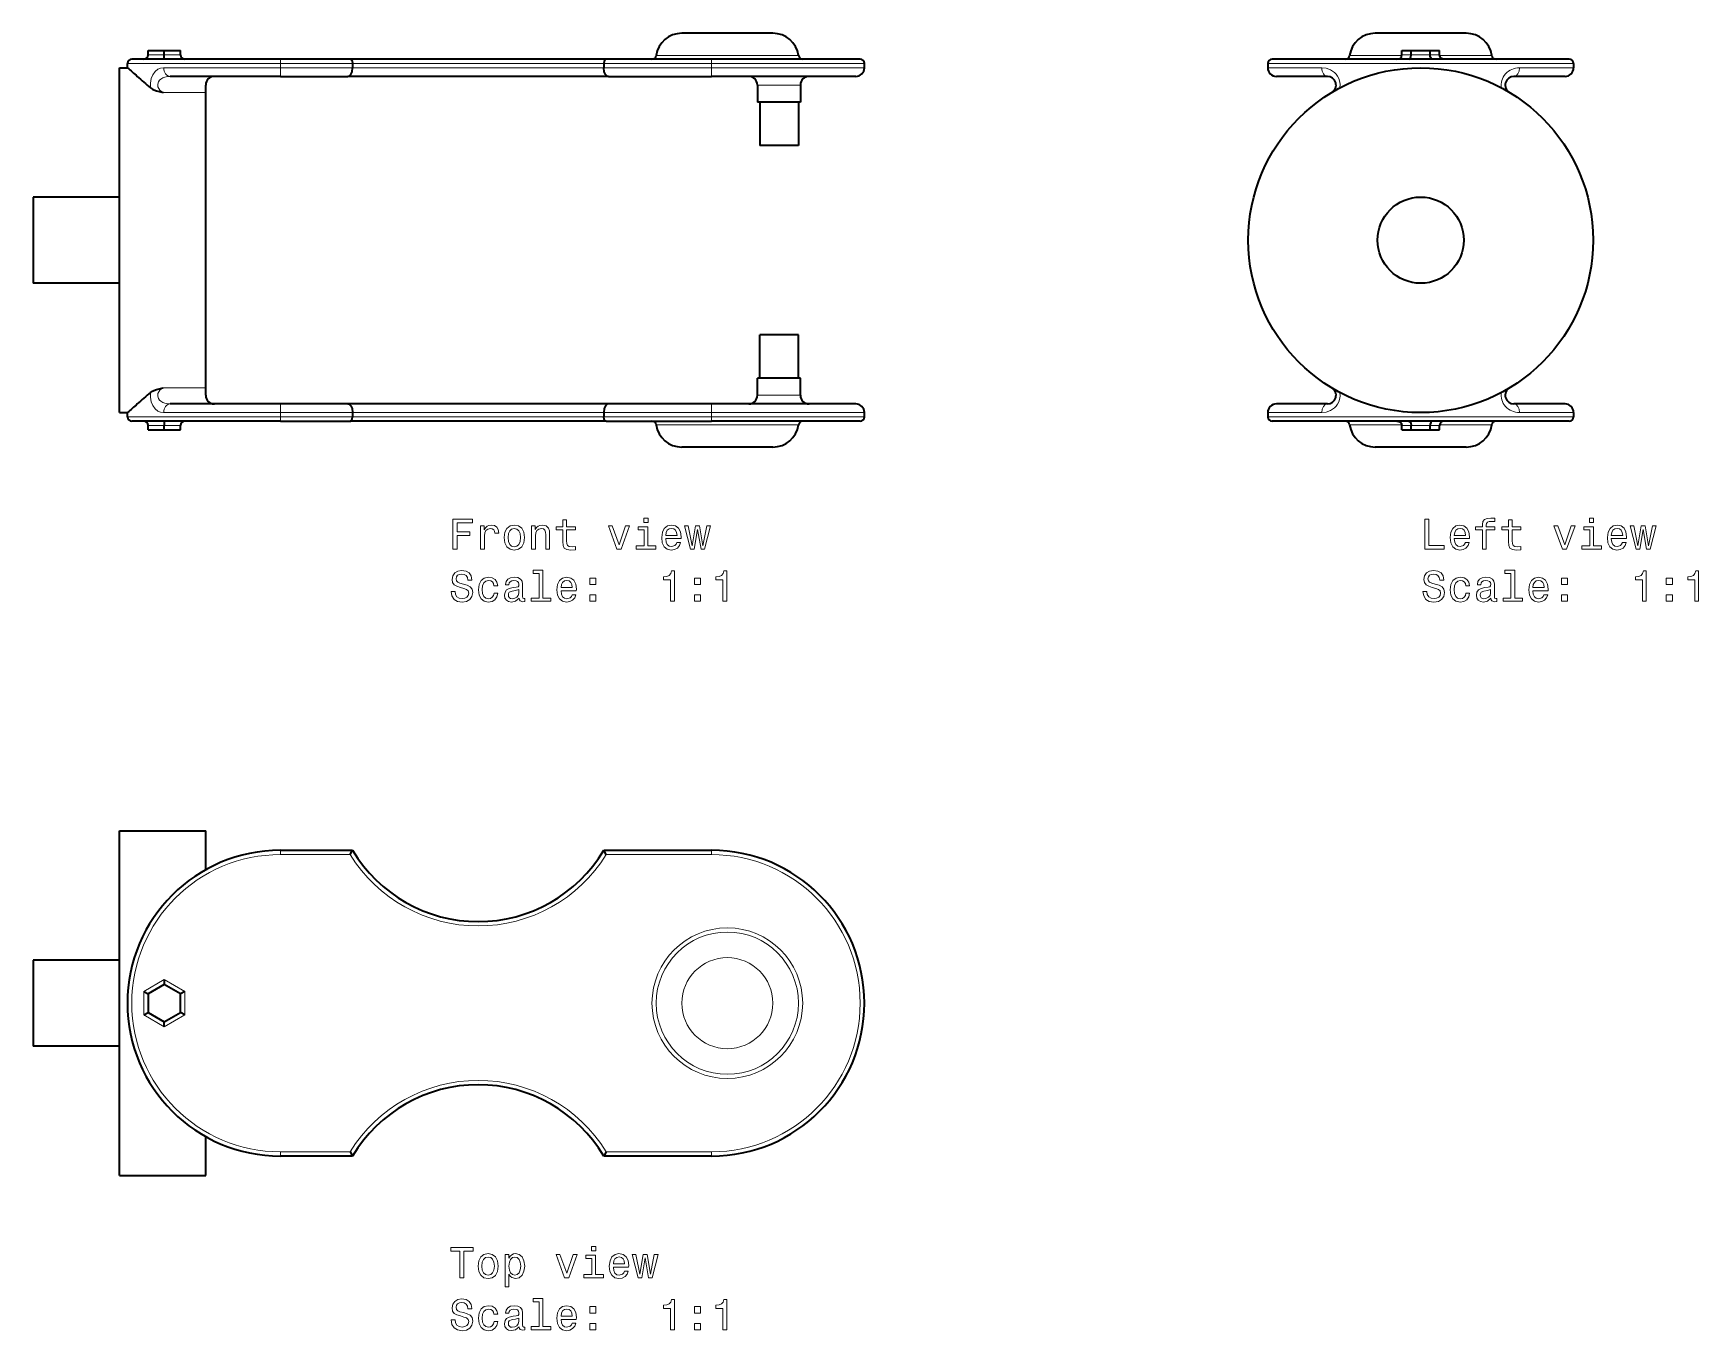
# Model space of a CAD drawing. Extents: x 546 to 739, y 294 to 444.
import ezdxf

# ---------------------------------------------------------------- set-up
doc = ezdxf.new("R2010")
doc.units = 0

msp = doc.modelspace()

# ---------------------------------------------------------------- linework, layer by layer
at = {"color": 7, "lineweight": 35, "ltscale": 0.26404}
for p, q in [((632.08, 444.5), (621.52, 444.5)), ((632.08, 396.5), (621.52, 396.5))]:
    msp.add_line(p, q, dxfattribs=at)
at = {"color": 7, "lineweight": 35, "ltscale": 0.132019}
for p, q in [((707.22, 444.5), (701.94, 444.5)), ((712.5, 444.5), (707.22, 444.5)), ((707.22, 396.5), (701.94, 396.5)), ((712.5, 396.5), (707.22, 396.5))]:
    msp.add_line(p, q, dxfattribs=at)
at = {"color": 7, "lineweight": 35, "ltscale": 0.046989}
for p, q in [((559.61, 442.5), (561.49, 442.5)), ((561.49, 442.5), (563.37, 442.5)), ((559.61, 398.5), (561.49, 398.5)), ((561.49, 398.5), (563.37, 398.5))]:
    msp.add_line(p, q, dxfattribs=at)
at = {"color": 7, "lineweight": 35, "ltscale": 0.0125}
for p, q in [((559.61, 442), (559.61, 442.5)), ((561.49, 442), (561.49, 442.5)), ((563.37, 442), (563.37, 442.5)), ((705.05, 442), (705.05, 442.5)), ((706.13, 442), (706.13, 442.5)), ((708.3, 442), (708.3, 442.5)), ((709.39, 442), (709.39, 442.5)), ((557.22, 440.5), (557.22, 441)), ((561.49, 441.5), (561.49, 442)), ((583.34, 441), (583.34, 440.5)), ((612.46, 441), (612.46, 440.5)), ((642.7, 440.5), (642.7, 441)), ((689.48, 441), (689.48, 440.5)), ((724.96, 441), (724.96, 440.5)), ((557.22, 400), (557.22, 400.5)), ((583.34, 400.5), (583.34, 400)), ((612.46, 400.5), (612.46, 400)), ((642.7, 400), (642.7, 400.5)), ((689.48, 400.5), (689.48, 400)), ((724.96, 400.5), (724.96, 400)), ((559.61, 398.5), (559.61, 399)), ((561.49, 399.5), (561.49, 399)), ((561.49, 398.5), (561.49, 399)), ((563.37, 398.5), (563.37, 399)), ((705.05, 398.5), (705.05, 399)), ((706.13, 398.5), (706.13, 399)), ((708.3, 398.5), (708.3, 399)), ((709.39, 398.5), (709.39, 399))]:
    msp.add_line(p, q, dxfattribs=at)
at = {"color": 7, "lineweight": 35, "ltscale": 0.02713}
for p, q in [((705.05, 442.5), (706.13, 442.5)), ((708.3, 442.5), (709.39, 442.5)), ((705.05, 398.5), (706.13, 398.5)), ((708.3, 398.5), (709.39, 398.5))]:
    msp.add_line(p, q, dxfattribs=at)
at = {"color": 7, "lineweight": 35, "ltscale": 0.054257}
for p, q in [((706.13, 442.5), (708.3, 442.5)), ((706.13, 398.5), (708.3, 398.5))]:
    msp.add_line(p, q, dxfattribs=at)
at = {"color": 7, "lineweight": 35}
for p, q in [((556.3, 400.5), (556.3, 440.5)), ((612.74, 441.5), (583.06, 441.5)), ((724.46, 441.5), (689.98, 441.5)), ((613.02, 439.5), (582.79, 439.5)), ((566.3, 403.36), (566.3, 437.64)), ((613.02, 401.5), (582.79, 401.5)), ((612.74, 399.5), (583.06, 399.5)), ((724.46, 399.5), (689.98, 399.5)), ((556.3, 331.98), (556.3, 351.98)), ((556.3, 311.98), (556.3, 331.98))]:
    msp.add_line(p, q, dxfattribs=at)
at = {"color": 7, "lineweight": 35, "ltscale": 0.023033}
for p, q in [((556.3, 440.5), (557.22, 440.5)), ((556.3, 400.5), (557.22, 400.5))]:
    msp.add_line(p, q, dxfattribs=at)
at = {"color": 7, "lineweight": 13, "ltscale": 0.443449}
for p, q in [((574.96, 441), (557.22, 441)), ((574.96, 400), (557.22, 400))]:
    msp.add_line(p, q, dxfattribs=at)
at = {"color": 7, "lineweight": 35, "ltscale": 0.430949}
for p, q in [((574.96, 441.5), (557.72, 441.5)), ((574.96, 399.5), (557.72, 399.5))]:
    msp.add_line(p, q, dxfattribs=at)
at = {"color": 7, "lineweight": 13, "ltscale": 0.046989}
for p, q in [((559.61, 442), (561.49, 442)), ((561.49, 442), (563.37, 442)), ((559.61, 399), (561.49, 399)), ((561.49, 399), (563.37, 399))]:
    msp.add_line(p, q, dxfattribs=at)
at = {"color": 7, "lineweight": 13, "ltscale": 0.338414}
for p, q in [((574.96, 440.5), (561.42, 440.5)), ((574.96, 400.5), (561.42, 400.5))]:
    msp.add_line(p, q, dxfattribs=at)
at = {"color": 7, "lineweight": 13, "ltscale": 0.0125}
for p, q in [((574.96, 441.5), (574.96, 441)), ((574.96, 441), (574.96, 440.5)), ((624.96, 441.5), (624.96, 441)), ((624.96, 441), (624.96, 440.5)), ((574.96, 400.5), (574.96, 400)), ((574.96, 400), (574.96, 399.5)), ((624.96, 400.5), (624.96, 400)), ((624.96, 400), (624.96, 399.5)), ((574.96, 349.22), (574.96, 349.72)), ((624.96, 349.22), (624.96, 349.72)), ((574.96, 314.74), (574.96, 314.24)), ((624.96, 314.74), (624.96, 314.24))]:
    msp.add_line(p, q, dxfattribs=at)
at = {"color": 7, "lineweight": 35, "ltscale": 0.20257}
for p, q in [((583.06, 441.5), (574.96, 441.5)), ((574.96, 399.5), (583.06, 399.5))]:
    msp.add_line(p, q, dxfattribs=at)
at = {"color": 7, "lineweight": 13, "ltscale": 0.209604}
for p, q in [((583.34, 441), (574.96, 441)), ((574.96, 440.5), (583.34, 440.5)), ((583.34, 400.5), (574.96, 400.5)), ((574.96, 400), (583.34, 400))]:
    msp.add_line(p, q, dxfattribs=at)
at = {"color": 7, "lineweight": 13, "ltscale": 0.025}
for p, q in [((574.96, 440.5), (574.96, 439.5)), ((624.96, 440.5), (624.96, 439.5)), ((574.96, 401.5), (574.96, 400.5)), ((624.96, 401.5), (624.96, 400.5))]:
    msp.add_line(p, q, dxfattribs=at)
at = {"color": 7, "lineweight": 13}
for p, q in [((612.46, 441), (583.34, 441)), ((612.46, 440.5), (583.34, 440.5)), ((724.96, 441), (689.48, 441)), ((612.46, 400.5), (583.34, 400.5)), ((612.46, 400), (583.34, 400)), ((724.96, 400), (689.48, 400))]:
    msp.add_line(p, q, dxfattribs=at)
at = {"color": 7, "lineweight": 13, "ltscale": 0.312547}
for p, q in [((624.96, 441), (612.46, 441)), ((612.46, 440.5), (624.96, 440.5)), ((624.96, 400.5), (612.46, 400.5)), ((612.46, 400), (624.96, 400))]:
    msp.add_line(p, q, dxfattribs=at)
at = {"color": 7, "lineweight": 35, "ltscale": 0.305513}
for p, q in [((624.96, 441.5), (612.74, 441.5)), ((612.74, 399.5), (624.96, 399.5))]:
    msp.add_line(p, q, dxfattribs=at)
at = {"color": 7, "lineweight": 13, "ltscale": 0.4125}
for p, q in [((635.05, 441.93), (618.55, 441.93)), ((635.05, 399.07), (618.55, 399.07))]:
    msp.add_line(p, q, dxfattribs=at)
at = {"color": 7, "lineweight": 35, "ltscale": 0.430948}
for p, q in [((642.2, 441.5), (624.96, 441.5)), ((642.2, 399.5), (624.96, 399.5))]:
    msp.add_line(p, q, dxfattribs=at)
at = {"color": 7, "lineweight": 13, "ltscale": 0.443448}
for p, q in [((642.7, 441), (624.96, 441)), ((642.7, 440.5), (624.96, 440.5)), ((642.7, 400.5), (624.96, 400.5)), ((642.7, 400), (624.96, 400))]:
    msp.add_line(p, q, dxfattribs=at)
at = {"color": 7, "lineweight": 13, "ltscale": 0.156877}
for p, q in [((695.76, 440.5), (689.48, 440.5)), ((724.96, 440.5), (718.68, 440.5)), ((695.76, 400.5), (689.48, 400.5)), ((724.96, 400.5), (718.68, 400.5))]:
    msp.add_line(p, q, dxfattribs=at)
at = {"color": 7, "lineweight": 13, "ltscale": 0.151843}
for p, q in [((705.04, 441.93), (698.97, 441.93)), ((715.47, 441.93), (709.39, 441.93)), ((705.04, 399.07), (698.97, 399.07)), ((715.47, 399.07), (709.39, 399.07))]:
    msp.add_line(p, q, dxfattribs=at)
at = {"color": 7, "lineweight": 13, "ltscale": 0.02713}
for p, q in [((705.05, 442), (706.13, 442)), ((708.3, 442), (709.39, 442)), ((705.05, 399), (706.13, 399)), ((708.3, 399), (709.39, 399))]:
    msp.add_line(p, q, dxfattribs=at)
at = {"color": 7, "lineweight": 13, "ltscale": 0.054257}
for p, q in [((706.13, 442), (708.3, 442)), ((706.13, 399), (708.3, 399))]:
    msp.add_line(p, q, dxfattribs=at)
at = {"color": 7, "lineweight": 35, "ltscale": 0.319334}
for p, q in [((574.96, 439.5), (562.19, 439.5)), ((574.96, 401.5), (562.19, 401.5))]:
    msp.add_line(p, q, dxfattribs=at)
at = {"color": 7, "lineweight": 35, "ltscale": 0.021429}
for p, q in [((566.3, 437.64), (566.3, 438.5)), ((566.3, 402.5), (566.3, 403.36))]:
    msp.add_line(p, q, dxfattribs=at)
at = {"color": 7, "lineweight": 35, "ltscale": 0.195668}
for p, q in [((574.96, 439.5), (582.79, 439.5)), ((582.79, 401.5), (574.96, 401.5))]:
    msp.add_line(p, q, dxfattribs=at)
at = {"color": 7, "lineweight": 35, "ltscale": 0.298611}
for p, q in [((613.02, 439.5), (624.96, 439.5)), ((624.96, 401.5), (613.02, 401.5))]:
    msp.add_line(p, q, dxfattribs=at)
at = {"color": 7, "lineweight": 35, "ltscale": 0.418448}
for p, q in [((641.7, 439.5), (624.96, 439.5)), ((641.7, 401.5), (624.96, 401.5))]:
    msp.add_line(p, q, dxfattribs=at)
at = {"color": 7, "lineweight": 13, "ltscale": 0.125}
for p, q in [((635.28, 438.5), (630.28, 438.5)), ((635.28, 402.5), (630.28, 402.5))]:
    msp.add_line(p, q, dxfattribs=at)
at = {"color": 7, "lineweight": 35, "ltscale": 0.05}
for p, q in [((630.28, 438.5), (630.28, 436.5)), ((635.28, 438.5), (635.28, 436.5)), ((630.28, 402.5), (630.28, 404.5)), ((635.28, 402.5), (635.28, 404.5))]:
    msp.add_line(p, q, dxfattribs=at)
at = {"color": 7, "lineweight": 35, "ltscale": 0.148033}
for p, q in [((696.4, 439.5), (690.48, 439.5)), ((723.96, 439.5), (718.03, 439.5)), ((696.4, 401.5), (690.48, 401.5)), ((723.96, 401.5), (718.03, 401.5))]:
    msp.add_line(p, q, dxfattribs=at)
at = {"color": 7, "lineweight": 13, "ltscale": 0.122987}
for p, q in [((566.3, 437.64), (561.38, 437.64)), ((566.3, 403.36), (561.38, 403.36))]:
    msp.add_line(p, q, dxfattribs=at)
at = {"color": 7, "lineweight": 35, "ltscale": 0.125}
for p, q in [((635.28, 436.5), (630.28, 436.5)), ((630.57, 436.5), (630.57, 431.5)), ((635.06, 436.5), (635.06, 431.5)), ((630.57, 404.5), (630.57, 409.5)), ((635.06, 404.5), (635.06, 409.5)), ((635.28, 404.5), (630.28, 404.5)), ((546.3, 336.98), (546.3, 331.98)), ((546.3, 331.98), (546.3, 326.98))]:
    msp.add_line(p, q, dxfattribs=at)
at = {"color": 7, "lineweight": 35, "ltscale": 0.112314}
for p, q in [((635.06, 431.5), (630.57, 431.5)), ((635.06, 409.5), (630.57, 409.5))]:
    msp.add_line(p, q, dxfattribs=at)
at = {"color": 7, "lineweight": 35, "ltscale": 0.25}
for p, q in [((556.3, 425.5), (546.3, 425.5)), ((546.3, 425.5), (546.3, 415.5)), ((556.3, 415.5), (546.3, 415.5)), ((556.3, 351.98), (566.3, 351.98)), ((556.3, 336.98), (546.3, 336.98)), ((556.3, 326.98), (546.3, 326.98)), ((556.3, 311.98), (566.3, 311.98))]:
    msp.add_line(p, q, dxfattribs=at)
at = {"color": 7, "lineweight": 35, "ltscale": 0.112983}
for p, q in [((566.3, 347.46), (566.3, 351.98)), ((566.3, 311.98), (566.3, 316.5))]:
    msp.add_line(p, q, dxfattribs=at)
at = {"color": 7, "lineweight": 35, "ltscale": 0.209604}
for p, q in [((574.96, 349.72), (583.34, 349.72)), ((583.34, 314.24), (574.96, 314.24))]:
    msp.add_line(p, q, dxfattribs=at)
at = {"color": 7, "lineweight": 35, "ltscale": 0.014343}
for p, q in [((583.06, 349.22), (583.34, 349.72)), ((612.74, 349.22), (612.46, 349.72)), ((583.06, 314.74), (583.34, 314.24)), ((612.74, 314.74), (612.46, 314.24))]:
    msp.add_line(p, q, dxfattribs=at)
at = {"color": 7, "lineweight": 35, "ltscale": 0.312547}
for p, q in [((612.46, 349.72), (624.96, 349.72)), ((624.96, 314.24), (612.46, 314.24))]:
    msp.add_line(p, q, dxfattribs=at)
at = {"color": 7, "lineweight": 13, "ltscale": 0.20257}
for p, q in [((574.96, 349.22), (583.06, 349.22)), ((583.06, 314.74), (574.96, 314.74))]:
    msp.add_line(p, q, dxfattribs=at)
at = {"color": 7, "lineweight": 13, "ltscale": 0.305513}
for p, q in [((612.74, 349.22), (624.96, 349.22)), ((624.96, 314.74), (612.74, 314.74))]:
    msp.add_line(p, q, dxfattribs=at)
at = {"color": 7, "lineweight": 35, "ltscale": 0.000265258}
msp.add_line((559.9, 341.34), (559.9, 341.35), dxfattribs=at)
at = {"color": 7, "lineweight": 13, "ltscale": 0.068692}
for p, q in [((561.49, 334.73), (559.11, 333.35)), ((563.87, 333.35), (561.49, 334.73)), ((559.11, 333.35), (559.11, 330.61)), ((563.87, 330.61), (563.87, 333.35)), ((559.11, 330.61), (561.49, 329.23)), ((561.49, 329.23), (563.87, 330.61))]:
    msp.add_line(p, q, dxfattribs=at)
at = {"color": 7, "lineweight": 35, "ltscale": 0.014434}
for p, q in [((561.49, 334.73), (561.49, 334.15)), ((559.11, 333.35), (559.61, 333.07)), ((563.87, 333.35), (563.37, 333.07)), ((559.11, 330.61), (559.61, 330.9)), ((563.87, 330.61), (563.37, 330.9)), ((561.49, 329.23), (561.49, 329.81))]:
    msp.add_line(p, q, dxfattribs=at)
at = {"color": 7, "lineweight": 35, "ltscale": 0.054258}
for p, q in [((561.49, 334.15), (559.61, 333.07)), ((563.37, 333.07), (561.49, 334.15)), ((559.61, 330.9), (561.49, 329.81)), ((561.49, 329.81), (563.37, 330.9))]:
    msp.add_line(p, q, dxfattribs=at)
at = {"color": 7, "lineweight": 35, "ltscale": 0.054259}
for p, q in [((559.61, 333.07), (559.61, 330.9)), ((563.37, 330.9), (563.37, 333.07))]:
    msp.add_line(p, q, dxfattribs=at)
at = {"color": 7, "lineweight": 35, "ltscale": 0.000291947}
msp.add_line((559.88, 322.64), (559.89, 322.63), dxfattribs=at)
at = {"color": 7, "lineweight": 35, "ltscale": 2.53957e-05}
for p, q in [((559.89, 322.63), (559.89, 322.62)), ((559.89, 322.62), (559.89, 322.63)), ((559.89, 322.62), (559.89, 322.63)), ((559.89, 322.62), (559.89, 322.63))]:
    msp.add_line(p, q, dxfattribs=at)
at = {"color": 7, "lineweight": 13}
for points in [[(559.9, 438.17), (559.89, 438.71), (559.98, 439.24), (560.16, 439.7), (560.42, 440.08), (560.74, 440.33), (561.07, 440.46), (561.42, 440.5)], [(695.76, 440.5), (696.25, 440.44), (696.75, 440.27), (697.21, 439.96), (697.41, 439.75), (697.59, 439.51), (697.71, 439.27), (697.81, 439), (697.87, 438.59), (697.85, 438.17)], [(561.38, 437.64), (561.17, 437.76), (560.98, 437.91), (560.85, 438.08), (560.76, 438.28), (560.74, 438.59), (560.83, 438.88), (560.94, 439.05), (561.09, 439.19), (561.31, 439.32), (561.55, 439.42), (561.86, 439.48), (562.19, 439.5)], [(559.9, 402.83), (559.89, 402.29), (559.98, 401.76), (560.16, 401.3), (560.42, 400.92), (560.74, 400.67), (561.07, 400.54), (561.42, 400.5)], [(561.38, 403.36), (561.17, 403.24), (560.98, 403.09), (560.85, 402.92), (560.76, 402.72), (560.74, 402.41), (560.83, 402.12), (560.94, 401.95), (561.09, 401.81), (561.31, 401.68), (561.55, 401.58), (561.86, 401.52), (562.19, 401.5)], [(695.76, 400.5), (696.25, 400.56), (696.75, 400.73), (697.21, 401.04), (697.41, 401.25), (697.59, 401.49), (697.71, 401.73), (697.81, 402), (697.87, 402.41), (697.85, 402.83)]]:
    msp.add_lwpolyline(points, dxfattribs=at)
at = {"color": 7, "lineweight": 35}
for points in [[(582.79, 439.5), (582.95, 439.54), (583.14, 439.72), (583.27, 440.02), (583.34, 440.5)], [(583.06, 441.5), (583.12, 441.49), (583.22, 441.41), (583.3, 441.27), (583.34, 441)], [(612.74, 441.5), (612.69, 441.49), (612.58, 441.41), (612.5, 441.27), (612.46, 441)], [(613.02, 439.5), (612.86, 439.54), (612.67, 439.72), (612.53, 440.02), (612.46, 440.5)], [(704.47, 441.5), (704.68, 441.53), (704.86, 441.63), (704.98, 441.76), (705.05, 442)], [(705.84, 441.5), (705.93, 441.52), (706.01, 441.59), (706.09, 441.73), (706.13, 442)], [(708.59, 441.5), (708.53, 441.51), (708.47, 441.55), (708.38, 441.66), (708.32, 441.83), (708.3, 442)], [(709.97, 441.5), (709.76, 441.53), (709.57, 441.63), (709.46, 441.76), (709.39, 442)], [(559.9, 438.17), (560.11, 438.03), (560.27, 437.95), (560.6, 437.83), (561.38, 437.64)], [(559.9, 402.83), (560.11, 402.97), (560.27, 403.05), (560.6, 403.17), (561.38, 403.36)], [(582.79, 401.5), (582.95, 401.46), (583.14, 401.28), (583.27, 400.98), (583.34, 400.5)], [(583.06, 399.5), (583.12, 399.51), (583.22, 399.59), (583.3, 399.73), (583.34, 400)], [(613.02, 401.5), (612.86, 401.46), (612.67, 401.28), (612.53, 400.98), (612.46, 400.5)], [(612.74, 399.5), (612.69, 399.51), (612.58, 399.59), (612.5, 399.73), (612.46, 400)], [(704.47, 399.5), (704.68, 399.47), (704.86, 399.37), (704.98, 399.24), (705.05, 399)], [(705.84, 399.5), (705.93, 399.48), (706.01, 399.41), (706.09, 399.27), (706.13, 399)], [(708.59, 399.5), (708.53, 399.49), (708.47, 399.45), (708.38, 399.34), (708.32, 399.17), (708.3, 399)], [(709.97, 399.5), (709.76, 399.47), (709.57, 399.37), (709.46, 399.24), (709.39, 399)]]:
    msp.add_lwpolyline(points, dxfattribs=at)
at = {"color": 7, "lineweight": 13}
for points in [[(617.6, 388.26), (617.13, 388.26), (617.13, 387.76), (617.6, 387.76)], [(714.38, 386.88), (714.38, 384.64), (714.82, 384.64), (714.82, 386.88), (715.83, 386.88), (715.83, 387.26), (714.82, 387.26), (714.82, 387.43), (714.86, 387.63), (714.97, 387.77), (715.17, 387.85), (715.45, 387.88), (715.83, 387.86), (715.83, 388.24), (715.35, 388.26), (714.92, 388.22), (714.62, 388.08), (714.43, 387.85), (714.38, 387.51), (714.38, 387.26), (713.57, 387.26), (713.57, 386.88)], [(727.28, 388.26), (726.81, 388.26), (726.81, 387.76), (727.28, 387.76)], [(594.98, 384.64), (595.45, 384.64), (595.45, 386.25), (596.93, 386.25), (596.93, 386.67), (595.45, 386.67), (595.45, 387.72), (597.26, 387.72), (597.26, 388.14), (594.98, 388.14)], [(598.18, 384.64), (598.62, 384.64), (598.62, 386.19), (598.67, 386.56), (598.8, 386.83), (599.02, 386.99), (599.32, 387.05), (599.54, 387.01), (599.71, 386.91), (599.81, 386.74), (599.85, 386.51), (600.29, 386.51), (600.23, 386.92), (600.07, 387.21), (599.79, 387.39), (599.41, 387.45), (599.15, 387.41), (598.93, 387.31), (598.74, 387.13), (598.58, 386.9), (598.58, 387.35), (598.18, 387.35)], [(600.91, 385.99), (601, 385.38), (601.23, 384.93), (601.6, 384.64), (602.09, 384.55), (602.58, 384.64), (602.95, 384.92), (603.18, 385.37), (603.27, 385.99), (603.18, 386.61), (602.95, 387.07), (602.58, 387.35), (602.09, 387.45), (601.6, 387.35), (601.23, 387.06), (601, 386.61)], [(601.37, 386), (601.41, 386.45), (601.56, 386.78), (601.78, 386.98), (602.09, 387.05), (602.39, 386.98), (602.62, 386.79), (602.76, 386.45), (602.81, 386), (602.76, 385.54), (602.62, 385.21), (602.39, 385.01), (602.09, 384.94), (601.78, 385.01), (601.56, 385.21), (601.41, 385.54)], [(604.08, 384.64), (604.53, 384.64), (604.53, 386.21), (604.57, 386.56), (604.72, 386.83), (604.94, 386.99), (605.25, 387.05), (605.49, 387), (605.64, 386.86), (605.72, 386.64), (605.74, 386.33), (605.74, 384.64), (606.19, 384.64), (606.19, 386.42), (606.16, 386.78), (606.07, 387.08), (605.78, 387.35), (605.31, 387.45), (605.06, 387.41), (604.84, 387.32), (604.65, 387.15), (604.51, 386.94), (604.51, 387.35), (604.08, 387.35)], [(607.71, 386.88), (607.71, 385.53), (607.74, 385.09), (607.88, 384.78), (608.17, 384.61), (608.65, 384.55), (609.17, 384.57), (609.17, 384.96), (608.79, 384.93), (608.44, 384.97), (608.25, 385.09), (608.17, 385.3), (608.16, 385.6), (608.16, 386.88), (609.17, 386.88), (609.17, 387.26), (608.16, 387.26), (608.16, 388.05), (607.71, 388.05), (607.71, 387.26), (606.95, 387.26), (606.95, 386.88)], [(614, 384.64), (614.47, 384.64), (615.46, 387.35), (615, 387.35), (614.24, 385.17), (613.46, 387.35), (613, 387.35)], [(617.58, 385.02), (617.58, 387.26), (616.44, 387.26), (616.44, 386.88), (617.14, 386.88), (617.14, 385.02), (616.23, 385.02), (616.23, 384.64), (618.5, 384.64), (618.5, 385.02)], [(619.65, 385.87), (621.43, 385.87), (621.43, 386.08), (621.35, 386.66), (621.13, 387.09), (620.78, 387.35), (620.31, 387.45), (619.85, 387.35), (619.49, 387.06), (619.27, 386.61), (619.19, 386), (619.26, 385.38), (619.49, 384.93), (619.84, 384.64), (620.29, 384.55), (620.68, 384.61), (621.01, 384.78), (621.24, 385.06), (621.38, 385.42), (620.94, 385.42), (620.85, 385.22), (620.72, 385.07), (620.35, 384.95), (620.06, 385), (619.84, 385.18), (619.7, 385.47), (619.65, 385.85)], [(619.65, 386.24), (619.71, 386.59), (619.84, 386.85), (620.05, 387), (620.32, 387.06), (620.59, 387), (620.8, 386.85), (620.92, 386.59), (620.97, 386.24)], [(622.94, 384.64), (623.34, 386.94), (623.75, 384.64), (624.17, 384.64), (624.84, 387.35), (624.41, 387.35), (623.96, 385.05), (623.56, 387.35), (623.12, 387.35), (622.72, 385.05), (622.27, 387.35), (621.85, 387.35), (622.52, 384.64)], [(707.71, 384.64), (709.96, 384.64), (709.96, 385.07), (708.18, 385.07), (708.18, 388.14), (707.71, 388.14)], [(711.12, 385.87), (712.89, 385.87), (712.9, 386.08), (712.82, 386.66), (712.59, 387.09), (712.24, 387.35), (711.77, 387.45), (711.31, 387.35), (710.96, 387.06), (710.73, 386.61), (710.65, 386), (710.73, 385.38), (710.96, 384.93), (711.3, 384.64), (711.76, 384.55), (712.15, 384.61), (712.47, 384.78), (712.71, 385.06), (712.85, 385.42), (712.41, 385.42), (712.32, 385.22), (712.19, 385.07), (711.81, 384.95), (711.53, 385), (711.31, 385.18), (711.17, 385.47), (711.12, 385.85)], [(711.12, 386.24), (711.17, 386.59), (711.31, 386.85), (711.51, 387), (711.79, 387.06), (712.05, 387), (712.26, 386.85), (712.39, 386.59), (712.43, 386.24)], [(717.4, 386.88), (717.4, 385.53), (717.43, 385.09), (717.57, 384.78), (717.85, 384.61), (718.33, 384.55), (718.85, 384.57), (718.85, 384.96), (718.47, 384.93), (718.12, 384.97), (717.93, 385.09), (717.85, 385.3), (717.84, 385.6), (717.84, 386.88), (718.85, 386.88), (718.85, 387.26), (717.84, 387.26), (717.84, 388.05), (717.4, 388.05), (717.4, 387.26), (716.63, 387.26), (716.63, 386.88)], [(723.68, 384.64), (724.15, 384.64), (725.14, 387.35), (724.68, 387.35), (723.92, 385.17), (723.14, 387.35), (722.68, 387.35)], [(727.26, 385.02), (727.26, 387.26), (726.13, 387.26), (726.13, 386.88), (726.82, 386.88), (726.82, 385.02), (725.91, 385.02), (725.91, 384.64), (728.18, 384.64), (728.18, 385.02)], [(729.33, 385.87), (731.11, 385.87), (731.11, 386.08), (731.03, 386.66), (730.81, 387.09), (730.46, 387.35), (729.99, 387.45), (729.53, 387.35), (729.18, 387.06), (728.95, 386.61), (728.87, 386), (728.94, 385.38), (729.17, 384.93), (729.52, 384.64), (729.97, 384.55), (730.37, 384.61), (730.69, 384.78), (730.93, 385.06), (731.06, 385.42), (730.62, 385.42), (730.53, 385.22), (730.4, 385.07), (730.03, 384.95), (729.74, 385), (729.52, 385.18), (729.38, 385.47), (729.33, 385.85)], [(729.33, 386.24), (729.39, 386.59), (729.52, 386.85), (729.73, 387), (730, 387.06), (730.27, 387), (730.48, 386.85), (730.6, 386.59), (730.65, 386.24)], [(732.62, 384.64), (733.02, 386.94), (733.43, 384.64), (733.85, 384.64), (734.52, 387.35), (734.09, 387.35), (733.64, 385.05), (733.24, 387.35), (732.8, 387.35), (732.4, 385.05), (731.96, 387.35), (731.53, 387.35), (732.2, 384.64)], [(595.22, 379.75), (594.76, 379.75), (594.86, 379.22), (595.12, 378.82), (595.5, 378.59), (596.03, 378.5), (596.55, 378.58), (596.94, 378.8), (597.18, 379.15), (597.27, 379.61), (597.2, 380.02), (596.99, 380.29), (596.64, 380.47), (596.18, 380.6), (595.79, 380.69), (595.53, 380.81), (595.39, 380.97), (595.34, 381.22), (595.39, 381.45), (595.52, 381.62), (595.72, 381.73), (596, 381.77), (596.28, 381.72), (596.5, 381.59), (596.65, 381.36), (596.72, 381.05), (597.18, 381.05), (597.18, 381.06), (597.1, 381.54), (596.86, 381.89), (596.49, 382.11), (595.98, 382.19), (595.53, 382.11), (595.18, 381.9), (594.95, 381.57), (594.87, 381.15), (594.93, 380.77), (595.13, 380.51), (595.43, 380.34), (595.84, 380.21), (596.25, 380.09), (596.56, 379.98), (596.74, 379.82), (596.81, 379.56), (596.75, 379.29), (596.59, 379.09), (596.36, 378.96), (596.05, 378.92), (595.71, 378.98), (595.44, 379.14), (595.28, 379.4)], [(599.73, 380.41), (600.17, 380.41), (600.08, 380.81), (599.87, 381.13), (599.53, 381.32), (599.09, 381.4), (598.61, 381.3), (598.24, 381.02), (598.01, 380.56), (597.92, 379.94), (598, 379.33), (598.23, 378.88), (598.59, 378.6), (599.07, 378.5), (599.51, 378.58), (599.85, 378.79), (600.08, 379.12), (600.18, 379.56), (599.76, 379.56), (599.68, 379.28), (599.54, 379.07), (599.34, 378.94), (599.09, 378.9), (598.78, 378.96), (598.56, 379.17), (598.42, 379.49), (598.38, 379.96), (598.42, 380.41), (598.56, 380.74), (598.79, 380.94), (599.09, 381.01), (599.35, 380.97), (599.55, 380.85), (599.68, 380.66)], [(602.65, 378.95), (602.65, 378.93), (602.68, 378.76), (602.76, 378.64), (603.07, 378.55), (603.32, 378.59), (603.32, 378.93), (603.21, 378.91), (603.07, 378.98), (603.05, 379.18), (603.05, 380.58), (602.99, 380.94), (602.81, 381.19), (602.5, 381.35), (602.07, 381.4), (601.65, 381.34), (601.33, 381.17), (601.14, 380.9), (601.07, 380.55), (601.07, 380.52), (601.47, 380.52), (601.51, 380.73), (601.62, 380.88), (601.8, 380.97), (602.05, 381.01), (602.3, 380.98), (602.48, 380.91), (602.58, 380.78), (602.62, 380.59), (602.6, 380.38), (602.52, 380.28), (602.32, 380.23), (601.94, 380.19), (601.51, 380.09), (601.2, 379.93), (601.02, 379.68), (600.96, 379.31), (601.01, 378.97), (601.17, 378.73), (601.42, 378.57), (601.77, 378.52), (602.24, 378.62)], [(604.96, 381.84), (604.96, 378.97), (604.05, 378.97), (604.05, 378.6), (606.32, 378.6), (606.32, 378.97), (605.41, 378.97), (605.41, 382.22), (604.27, 382.22), (604.27, 381.84)], [(607.51, 379.82), (609.28, 379.82), (609.29, 380.03), (609.21, 380.61), (608.98, 381.04), (608.63, 381.3), (608.16, 381.4), (607.7, 381.3), (607.35, 381.02), (607.12, 380.56), (607.04, 379.95), (607.12, 379.33), (607.35, 378.88), (607.69, 378.6), (608.15, 378.5), (608.54, 378.57), (608.86, 378.74), (609.1, 379.01), (609.24, 379.37), (608.8, 379.37), (608.71, 379.17), (608.58, 379.02), (608.2, 378.9), (607.91, 378.95), (607.7, 379.13), (607.56, 379.42), (607.51, 379.81)], [(607.51, 380.2), (607.56, 380.54), (607.7, 380.8), (607.9, 380.96), (608.18, 381.01), (608.44, 380.96), (608.65, 380.8), (608.78, 380.54), (608.82, 380.2)], [(610.85, 380.55), (611.55, 380.55), (611.55, 381.3), (610.85, 381.3)], [(620.22, 378.6), (620.67, 378.6), (620.67, 382.12), (620.33, 382.12), (620.24, 381.81), (620.06, 381.61), (619.78, 381.49), (619.4, 381.45), (619.4, 381.09), (620.22, 381.09)], [(622.99, 380.55), (623.69, 380.55), (623.69, 381.3), (622.99, 381.3)], [(626.29, 378.6), (626.75, 378.6), (626.75, 382.12), (626.4, 382.12), (626.31, 381.81), (626.13, 381.61), (625.85, 381.49), (625.47, 381.45), (625.47, 381.09), (626.29, 381.09)], [(707.94, 379.75), (707.48, 379.75), (707.58, 379.22), (707.83, 378.82), (708.22, 378.59), (708.75, 378.5), (709.27, 378.58), (709.65, 378.8), (709.9, 379.15), (709.99, 379.61), (709.92, 380.02), (709.7, 380.29), (709.36, 380.47), (708.9, 380.6), (708.51, 380.69), (708.25, 380.81), (708.11, 380.97), (708.06, 381.22), (708.11, 381.45), (708.24, 381.62), (708.44, 381.73), (708.72, 381.77), (709, 381.72), (709.22, 381.59), (709.37, 381.36), (709.44, 381.05), (709.9, 381.05), (709.9, 381.06), (709.82, 381.54), (709.58, 381.89), (709.21, 382.11), (708.7, 382.19), (708.25, 382.11), (707.89, 381.9), (707.67, 381.57), (707.59, 381.15), (707.65, 380.77), (707.84, 380.51), (708.15, 380.34), (708.56, 380.21), (708.97, 380.09), (709.28, 379.98), (709.46, 379.82), (709.53, 379.56), (709.47, 379.29), (709.31, 379.09), (709.07, 378.96), (708.77, 378.92), (708.42, 378.98), (708.16, 379.14), (707.99, 379.4)], [(712.45, 380.41), (712.89, 380.41), (712.8, 380.81), (712.58, 381.13), (712.25, 381.32), (711.81, 381.4), (711.32, 381.3), (710.96, 381.02), (710.72, 380.56), (710.64, 379.94), (710.72, 379.33), (710.95, 378.88), (711.3, 378.6), (711.79, 378.5), (712.23, 378.58), (712.56, 378.79), (712.8, 379.12), (712.9, 379.56), (712.47, 379.56), (712.4, 379.28), (712.26, 379.07), (712.05, 378.94), (711.81, 378.9), (711.5, 378.96), (711.28, 379.17), (711.14, 379.49), (711.1, 379.96), (711.14, 380.41), (711.28, 380.74), (711.51, 380.94), (711.81, 381.01), (712.07, 380.97), (712.27, 380.85), (712.4, 380.66)], [(715.37, 378.95), (715.37, 378.93), (715.4, 378.76), (715.47, 378.64), (715.79, 378.55), (716.04, 378.59), (716.04, 378.93), (715.93, 378.91), (715.79, 378.98), (715.77, 379.18), (715.77, 380.58), (715.71, 380.94), (715.53, 381.19), (715.22, 381.35), (714.79, 381.4), (714.36, 381.34), (714.05, 381.17), (713.85, 380.9), (713.79, 380.55), (713.79, 380.52), (714.19, 380.52), (714.22, 380.73), (714.33, 380.88), (714.52, 380.97), (714.77, 381.01), (715.02, 380.98), (715.2, 380.91), (715.3, 380.78), (715.34, 380.59), (715.32, 380.38), (715.24, 380.28), (715.04, 380.23), (714.66, 380.19), (714.22, 380.09), (713.92, 379.93), (713.73, 379.68), (713.68, 379.31), (713.73, 378.97), (713.89, 378.73), (714.14, 378.57), (714.49, 378.52), (714.95, 378.62)], [(717.68, 381.84), (717.68, 378.97), (716.77, 378.97), (716.77, 378.6), (719.03, 378.6), (719.03, 378.97), (718.13, 378.97), (718.13, 382.22), (716.99, 382.22), (716.99, 381.84)], [(720.22, 379.82), (722, 379.82), (722, 380.03), (721.92, 380.61), (721.7, 381.04), (721.35, 381.3), (720.88, 381.4), (720.42, 381.3), (720.07, 381.02), (719.84, 380.56), (719.76, 379.95), (719.84, 379.33), (720.06, 378.88), (720.41, 378.6), (720.87, 378.5), (721.26, 378.57), (721.58, 378.74), (721.82, 379.01), (721.95, 379.37), (721.52, 379.37), (721.42, 379.17), (721.29, 379.02), (720.92, 378.9), (720.63, 378.95), (720.42, 379.13), (720.28, 379.42), (720.22, 379.81)], [(720.22, 380.2), (720.28, 380.54), (720.42, 380.8), (720.62, 380.96), (720.9, 381.01), (721.16, 380.96), (721.37, 380.8), (721.5, 380.54), (721.54, 380.2)], [(723.57, 380.55), (724.26, 380.55), (724.26, 381.3), (723.57, 381.3)], [(732.93, 378.6), (733.39, 378.6), (733.39, 382.12), (733.05, 382.12), (732.96, 381.81), (732.78, 381.61), (732.5, 381.49), (732.12, 381.45), (732.12, 381.09), (732.93, 381.09)], [(735.71, 380.55), (736.41, 380.55), (736.41, 381.3), (735.71, 381.3)], [(739.01, 378.6), (739.46, 378.6), (739.46, 382.12), (739.12, 382.12), (739.03, 381.81), (738.85, 381.61), (738.57, 381.49), (738.19, 381.45), (738.19, 381.09), (739.01, 381.09)], [(602.6, 379.54), (602.54, 379.28), (602.38, 379.08), (602.14, 378.95), (601.84, 378.9), (601.65, 378.93), (601.52, 379.01), (601.43, 379.15), (601.4, 379.35), (601.42, 379.52), (601.51, 379.65), (601.83, 379.79), (602.24, 379.85), (602.6, 379.97)], [(610.85, 378.6), (611.55, 378.6), (611.55, 379.35), (610.85, 379.35)], [(622.99, 378.6), (623.69, 378.6), (623.69, 379.35), (622.99, 379.35)], [(715.32, 379.54), (715.26, 379.28), (715.1, 379.08), (714.86, 378.95), (714.56, 378.9), (714.37, 378.93), (714.23, 379.01), (714.15, 379.15), (714.12, 379.35), (714.14, 379.52), (714.22, 379.65), (714.55, 379.79), (714.95, 379.85), (715.32, 379.97)], [(723.57, 378.6), (724.26, 378.6), (724.26, 379.35), (723.57, 379.35)], [(735.71, 378.6), (736.41, 378.6), (736.41, 379.35), (735.71, 379.35)], [(595.79, 300.12), (596.25, 300.12), (596.25, 303.2), (597.31, 303.2), (597.31, 303.62), (594.72, 303.62), (594.72, 303.2), (595.79, 303.2)], [(611.53, 303.74), (611.06, 303.74), (611.06, 303.24), (611.53, 303.24)], [(597.88, 301.48), (597.96, 300.86), (598.19, 300.41), (598.56, 300.12), (599.05, 300.03), (599.54, 300.12), (599.91, 300.4), (600.14, 300.86), (600.23, 301.48), (600.14, 302.09), (599.91, 302.55), (599.54, 302.83), (599.05, 302.93), (598.56, 302.83), (598.19, 302.54), (597.96, 302.09)], [(598.33, 301.48), (598.38, 301.93), (598.52, 302.26), (598.75, 302.46), (599.05, 302.53), (599.36, 302.46), (599.58, 302.27), (599.72, 301.93), (599.78, 301.48), (599.72, 301.02), (599.58, 300.69), (599.36, 300.49), (599.05, 300.42), (598.75, 300.49), (598.52, 300.69), (598.38, 301.02)], [(601.46, 302.41), (601.46, 302.83), (601.02, 302.83), (601.02, 299.07), (601.46, 299.07), (601.46, 300.54), (601.62, 300.3), (601.8, 300.14), (602.24, 300.03), (602.66, 300.12), (603, 300.41), (603.21, 300.87), (603.3, 301.48), (603.21, 302.09), (603, 302.54), (602.66, 302.83), (602.24, 302.93), (602, 302.9), (601.79, 302.8), (601.62, 302.64)], [(602.17, 300.43), (601.87, 300.49), (601.65, 300.69), (601.52, 301.02), (601.47, 301.48), (601.52, 301.93), (601.65, 302.26), (601.87, 302.46), (602.17, 302.53), (602.44, 302.46), (602.65, 302.26), (602.79, 301.93), (602.84, 301.48), (602.79, 301.03), (602.65, 300.69), (602.44, 300.49)], [(607.93, 300.12), (608.4, 300.12), (609.39, 302.83), (608.93, 302.83), (608.17, 300.65), (607.39, 302.83), (606.93, 302.83)], [(611.51, 300.5), (611.51, 302.74), (610.37, 302.74), (610.37, 302.36), (611.07, 302.36), (611.07, 300.5), (610.16, 300.5), (610.16, 300.12), (612.43, 300.12), (612.43, 300.5)], [(613.58, 301.35), (615.35, 301.35), (615.36, 301.56), (615.28, 302.14), (615.06, 302.57), (614.7, 302.83), (614.23, 302.93), (613.78, 302.83), (613.42, 302.54), (613.2, 302.09), (613.11, 301.48), (613.19, 300.86), (613.42, 300.41), (613.77, 300.12), (614.22, 300.03), (614.61, 300.09), (614.94, 300.27), (615.17, 300.54), (615.31, 300.9), (614.87, 300.9), (614.78, 300.7), (614.65, 300.55), (614.27, 300.43), (613.99, 300.48), (613.77, 300.66), (613.63, 300.95), (613.58, 301.33)], [(613.58, 301.72), (613.63, 302.07), (613.77, 302.33), (613.98, 302.48), (614.25, 302.54), (614.52, 302.48), (614.72, 302.33), (614.85, 302.07), (614.89, 301.72)], [(616.87, 300.12), (617.27, 302.42), (617.67, 300.12), (618.1, 300.12), (618.76, 302.83), (618.33, 302.83), (617.89, 300.53), (617.49, 302.83), (617.05, 302.83), (616.65, 300.53), (616.2, 302.83), (615.78, 302.83), (616.44, 300.12)], [(595.22, 295.23), (594.76, 295.23), (594.86, 294.7), (595.12, 294.3), (595.5, 294.07), (596.03, 293.98), (596.55, 294.06), (596.94, 294.28), (597.18, 294.63), (597.27, 295.09), (597.2, 295.5), (596.99, 295.77), (596.64, 295.95), (596.18, 296.08), (595.79, 296.18), (595.53, 296.29), (595.39, 296.45), (595.34, 296.7), (595.39, 296.93), (595.52, 297.1), (595.72, 297.21), (596, 297.25), (596.28, 297.2), (596.5, 297.07), (596.65, 296.84), (596.72, 296.53), (597.18, 296.53), (597.18, 296.54), (597.1, 297.02), (596.86, 297.37), (596.49, 297.59), (595.98, 297.67), (595.53, 297.59), (595.18, 297.38), (594.95, 297.05), (594.87, 296.63), (594.93, 296.25), (595.13, 295.99), (595.43, 295.82), (595.84, 295.69), (596.25, 295.57), (596.56, 295.46), (596.74, 295.3), (596.81, 295.04), (596.75, 294.77), (596.59, 294.57), (596.36, 294.45), (596.05, 294.4), (595.71, 294.46), (595.44, 294.62), (595.28, 294.88)], [(604.96, 297.32), (604.96, 294.45), (604.05, 294.45), (604.05, 294.08), (606.32, 294.08), (606.32, 294.45), (605.41, 294.45), (605.41, 297.7), (604.27, 297.7), (604.27, 297.32)], [(620.22, 294.08), (620.67, 294.08), (620.67, 297.6), (620.33, 297.6), (620.24, 297.29), (620.06, 297.09), (619.78, 296.97), (619.4, 296.93), (619.4, 296.57), (620.22, 296.57)], [(626.29, 294.08), (626.75, 294.08), (626.75, 297.6), (626.4, 297.6), (626.31, 297.29), (626.13, 297.09), (625.85, 296.97), (625.47, 296.93), (625.47, 296.57), (626.29, 296.57)], [(599.73, 295.89), (600.17, 295.89), (600.08, 296.29), (599.87, 296.61), (599.53, 296.81), (599.09, 296.88), (598.61, 296.78), (598.24, 296.5), (598.01, 296.04), (597.92, 295.42), (598, 294.81), (598.23, 294.36), (598.59, 294.08), (599.07, 293.98), (599.51, 294.06), (599.85, 294.27), (600.08, 294.6), (600.18, 295.05), (599.76, 295.05), (599.68, 294.76), (599.54, 294.55), (599.34, 294.42), (599.09, 294.38), (598.78, 294.45), (598.56, 294.65), (598.42, 294.97), (598.38, 295.44), (598.42, 295.89), (598.56, 296.22), (598.79, 296.42), (599.09, 296.49), (599.35, 296.45), (599.55, 296.33), (599.68, 296.14)], [(602.65, 294.43), (602.65, 294.41), (602.68, 294.24), (602.76, 294.12), (603.07, 294.03), (603.32, 294.07), (603.32, 294.41), (603.21, 294.39), (603.07, 294.46), (603.05, 294.66), (603.05, 296.06), (602.99, 296.42), (602.81, 296.67), (602.5, 296.83), (602.07, 296.88), (601.65, 296.82), (601.33, 296.65), (601.14, 296.38), (601.07, 296.03), (601.07, 296), (601.47, 296), (601.51, 296.21), (601.62, 296.36), (601.8, 296.45), (602.05, 296.49), (602.3, 296.46), (602.48, 296.39), (602.58, 296.26), (602.62, 296.07), (602.6, 295.86), (602.52, 295.76), (602.32, 295.71), (601.94, 295.67), (601.51, 295.57), (601.2, 295.41), (601.02, 295.16), (600.96, 294.79), (601.01, 294.46), (601.17, 294.21), (601.42, 294.05), (601.77, 294), (602.24, 294.1)], [(607.51, 295.3), (609.28, 295.3), (609.29, 295.51), (609.21, 296.09), (608.98, 296.52), (608.63, 296.79), (608.16, 296.88), (607.7, 296.78), (607.35, 296.5), (607.12, 296.04), (607.04, 295.43), (607.12, 294.81), (607.35, 294.36), (607.69, 294.08), (608.15, 293.98), (608.54, 294.05), (608.86, 294.22), (609.1, 294.49), (609.24, 294.85), (608.8, 294.85), (608.71, 294.65), (608.58, 294.5), (608.2, 294.38), (607.91, 294.44), (607.7, 294.61), (607.56, 294.9), (607.51, 295.29)], [(607.51, 295.68), (607.56, 296.02), (607.7, 296.28), (607.9, 296.44), (608.18, 296.49), (608.44, 296.44), (608.65, 296.28), (608.78, 296.02), (608.82, 295.68)], [(610.85, 296.03), (611.55, 296.03), (611.55, 296.79), (610.85, 296.79)], [(622.99, 296.03), (623.69, 296.03), (623.69, 296.79), (622.99, 296.79)], [(602.6, 295.03), (602.54, 294.76), (602.38, 294.56), (602.14, 294.43), (601.84, 294.38), (601.65, 294.41), (601.52, 294.49), (601.43, 294.63), (601.4, 294.83), (601.42, 295.01), (601.51, 295.13), (601.83, 295.27), (602.24, 295.33), (602.6, 295.45)], [(610.85, 294.08), (611.55, 294.08), (611.55, 294.83), (610.85, 294.83)], [(622.99, 294.08), (623.69, 294.08), (623.69, 294.83), (622.99, 294.83)]]:
    msp.add_lwpolyline(points, close=True, dxfattribs=at)
at = {"color": 7, "lineweight": 35}
for radius in [20, 5]:
    msp.add_circle((707.22, 420.5), radius, dxfattribs=at)
at = {"color": 7, "lineweight": 13}
for radius in [8.74, 8.25, 5.28]:
    msp.add_circle((626.8, 331.98), radius, dxfattribs=at)
at = {"color": 7, "lineweight": 35}
for centre, radius, start, end in [((621.52, 441.5), 3, 90, 171.7868), ((632.08, 441.5), 3, 8.2132, 90), ((701.94, 441.5), 3, 90, 171.7868), ((712.5, 441.5), 3, 8.2132, 90), ((557.72, 441), 0.5, 90, 180), ((694.01, 594.7), 206.12, 228.4244, 228.845), ((559.11, 442), 0.5, 270, 360), ((563.87, 442), 0.5, 180, 270), ((618.06, 442), 0.5, 270, 351.7868), ((635.55, 442), 0.5, 188.2132, 270), ((641.7, 440.5), 1, 270, 360), ((642.2, 441), 0.5, 0, 90), ((689.98, 441), 0.5, 90, 180), ((690.48, 440.5), 1, 180, 270), ((698.47, 442), 0.5, 270, 351.7868), ((715.96, 442), 0.5, 188.2132, 270), ((723.96, 440.5), 1, 270, 360), ((724.46, 441), 0.5, 0, 90), ((667.75, 564.62), 166.2, 228.837, 229.5398), ((567.3, 438.5), 1, 90, 180), ((629.28, 438.5), 1, 0, 90), ((636.28, 438.5), 1, 90, 180), ((696.4, 438.5), 1, 301.0027, 90), ((718.03, 438.5), 1, 90, 238.9973), ((667.75, 276.38), 166.2, 130.4602, 131.163), ((567.3, 402.5), 1, 180, 270), ((629.28, 402.5), 1, 270, 360), ((636.28, 402.5), 1, 180, 270), ((696.4, 402.5), 1, 270, 58.9973), ((718.03, 402.5), 1, 121.0027, 270), ((694.01, 246.3), 206.12, 131.155, 131.5756), ((557.72, 400), 0.5, 180, 270), ((641.7, 400.5), 1, 0, 90), ((642.2, 400), 0.5, 270, 0), ((690.48, 400.5), 1, 90, 180), ((689.98, 400), 0.5, 180, 270), ((723.96, 400.5), 1, 0, 90), ((724.46, 400), 0.5, 270, 360), ((559.11, 399), 0.5, 0, 90), ((563.87, 399), 0.5, 90, 180), ((618.06, 399), 0.5, 8.2132, 90), ((621.52, 399.5), 3, 188.2132, 270), ((632.08, 399.5), 3, 270, 351.7868), ((635.55, 399), 0.5, 90, 171.7868), ((698.47, 399), 0.5, 8.2132, 90), ((701.94, 399.5), 3, 188.2132, 270), ((712.5, 399.5), 3, 270, 351.7868), ((715.96, 399), 0.5, 90, 171.7868), ((574.96, 331.98), 17.74, 90, 270), ((597.9, 358.39), 16.95, 210.7952, 329.2048), ((624.96, 331.98), 17.74, 270, 90), ((597.9, 305.57), 16.95, 30.7952, 149.2048)]:
    msp.add_arc(centre, radius, start, end, dxfattribs=at)
at = {"color": 7, "lineweight": 13}
for centre, radius, start, end in [((574.96, 331.98), 17.24, 90, 270), ((597.9, 358.39), 17.45, 211.7328, 328.2672), ((624.96, 331.98), 17.24, 270, 90), ((597.9, 305.57), 17.45, 31.7328, 148.2672)]:
    msp.add_arc(centre, radius, start, end, dxfattribs=at)
for centre, major_axis, ratio, start_param, end_param in [((562.19, 440.5), (0, 1), 0.763139, 1.570796, 3.141593), ((696.4, 440.5), (0, 1), 0.646235, 1.570796, 3.141593), ((718.68, 438.5), (2.12, 0), 0.943624, 1.57079, 3.308481), ((718.03, 440.5), (0, 1), 0.646235, 3.141593, 4.712389), ((718.68, 402.5), (2.12, 0), 0.943624, 2.974701, 4.712392), ((562.19, 400.5), (0, 1), 0.763139, 0, 1.570796), ((696.4, 400.5), (0, 1), 0.646235, 0, 1.570796), ((718.03, 400.5), (0, 1), 0.646235, 4.712389, 6.283185)]:
    msp.add_ellipse(centre, major_axis=major_axis, ratio=ratio, start_param=start_param, end_param=end_param, dxfattribs=at)

doc.saveas('drawing.dxf')
